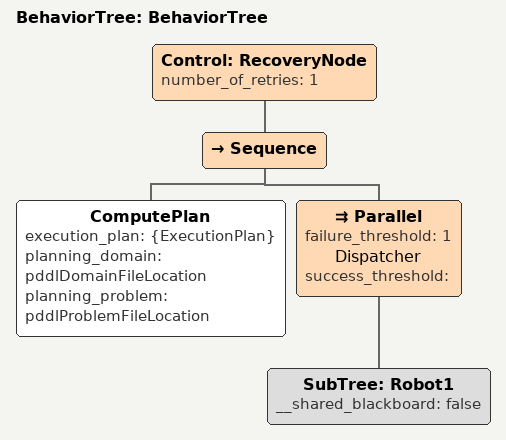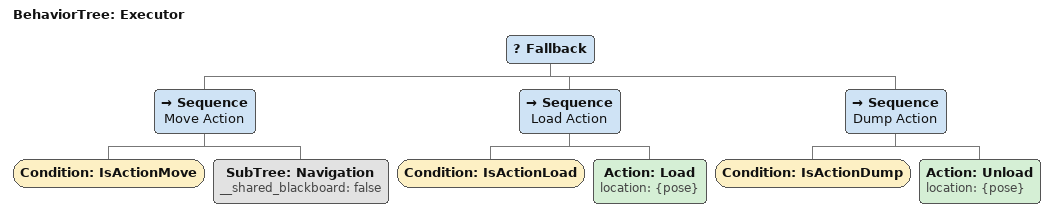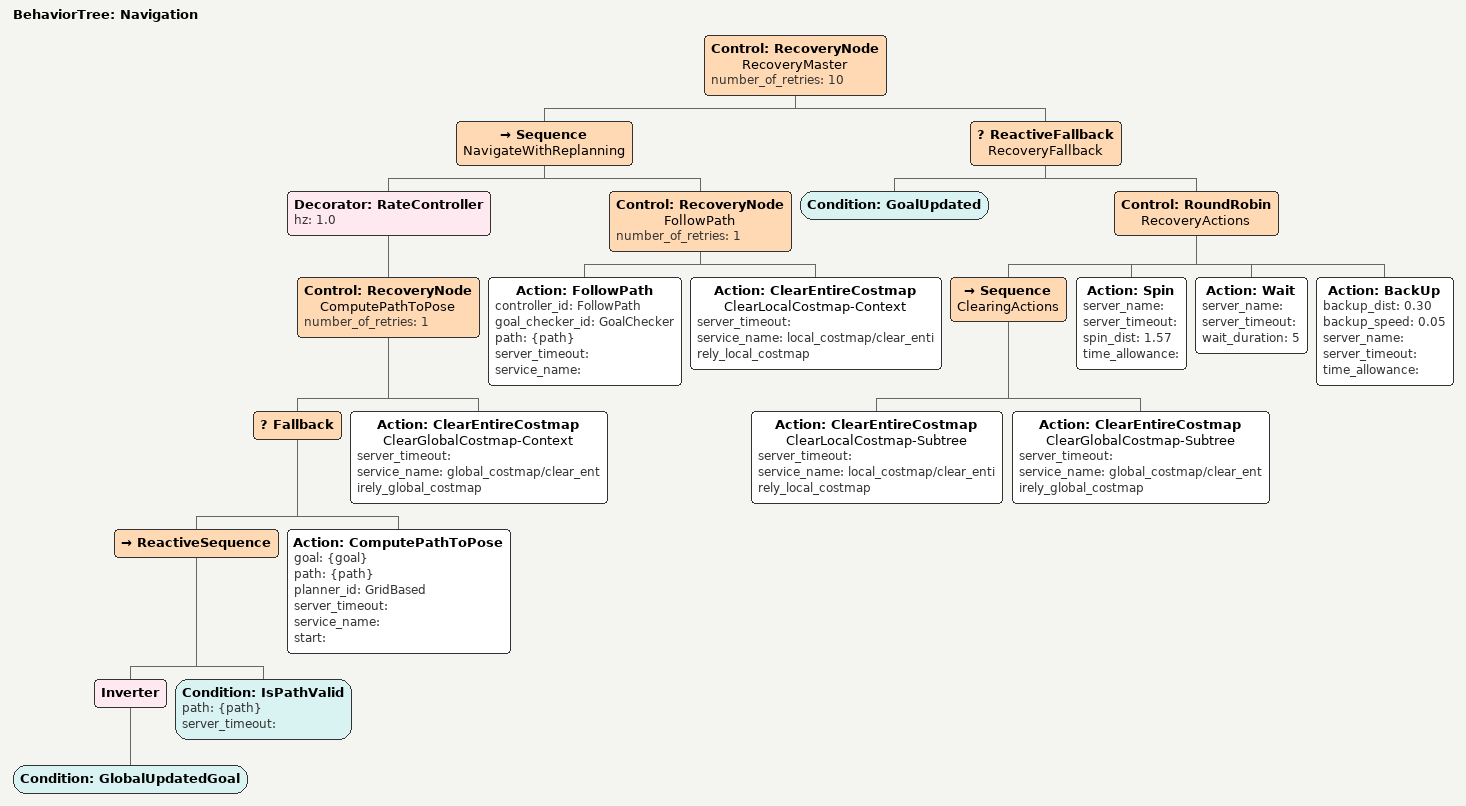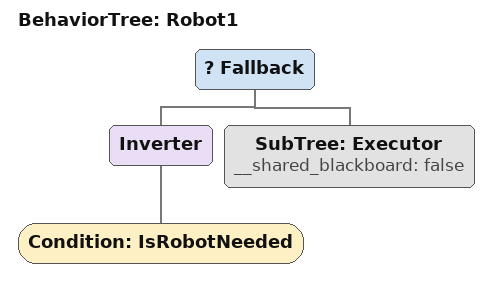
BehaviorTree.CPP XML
<?xml version="1.0"?>
<root main_tree_to_execute="BehaviorTree">
    <BehaviorTree ID="BehaviorTree">
        <Control ID="RecoveryNode" number_of_retries="1">
            <Sequence>
                <ComputePlan execution_plan="{ExecutionPlan}" planning_domain="pddlDomainFileLocation" planning_problem="pddlProblemFileLocation"/>
                <Parallel failure_threshold="1" name="Dispatcher" success_threshold="">
                    <SubTree ID="Robot1" __shared_blackboard="false"/>
                </Parallel>
            </Sequence>
        </Control>
    </BehaviorTree>
    <BehaviorTree ID="Executor">
        <Fallback>
            <Sequence name="Move Action">
                <Condition ID="IsActionMove"/>
                <SubTree ID="Navigation" __shared_blackboard="false"/>
            </Sequence>
            <Sequence name="Load Action">
                <Condition ID="IsActionLoad"/>
                <Action ID="Load" location="{pose}"/>
            </Sequence>
            <Sequence name="Dump Action">
                <Condition ID="IsActionDump"/>
                <Action ID="Unload" location="{pose}"/>
            </Sequence>
        </Fallback>
    </BehaviorTree>
    <BehaviorTree ID="Navigation">
        <Control ID="RecoveryNode" name="RecoveryMaster" number_of_retries="10">
            <Sequence name="NavigateWithReplanning">
                <Decorator ID="RateController" hz="1.0">
                    <Control ID="RecoveryNode" name="ComputePathToPose" number_of_retries="1">
                        <Fallback>
                            <ReactiveSequence>
                                <Inverter>
                                    <Condition ID="GlobalUpdatedGoal"/>
                                </Inverter>
                                <Condition ID="IsPathValid" path="{path}" server_timeout=""/>
                            </ReactiveSequence>
                            <Action ID="ComputePathToPose" goal="{goal}" path="{path}" planner_id="GridBased" server_timeout="" service_name="" start=""/>
                        </Fallback>
                        <Action ID="ClearEntireCostmap" name="ClearGlobalCostmap-Context" server_timeout="" service_name="global_costmap/clear_entirely_global_costmap"/>
                    </Control>
                </Decorator>
                <Control ID="RecoveryNode" name="FollowPath" number_of_retries="1">
                    <Action ID="FollowPath" controller_id="FollowPath" goal_checker_id="GoalChecker" path="{path}" server_timeout="" service_name=""/>
                    <Action ID="ClearEntireCostmap" name="ClearLocalCostmap-Context" server_timeout="" service_name="local_costmap/clear_entirely_local_costmap"/>
                </Control>
            </Sequence>
            <ReactiveFallback name="RecoveryFallback">
                <Condition ID="GoalUpdated"/>
                <Control ID="RoundRobin" name="RecoveryActions">
                    <Sequence name="ClearingActions">
                        <Action ID="ClearEntireCostmap" name="ClearLocalCostmap-Subtree" server_timeout="" service_name="local_costmap/clear_entirely_local_costmap"/>
                        <Action ID="ClearEntireCostmap" name="ClearGlobalCostmap-Subtree" server_timeout="" service_name="global_costmap/clear_entirely_global_costmap"/>
                    </Sequence>
                    <Action ID="Spin" server_name="" server_timeout="" spin_dist="1.57" time_allowance=""/>
                    <Action ID="Wait" server_name="" server_timeout="" wait_duration="5"/>
                    <Action ID="BackUp" backup_dist="0.30" backup_speed="0.05" server_name="" server_timeout="" time_allowance=""/>
                </Control>
            </ReactiveFallback>
        </Control>
    </BehaviorTree>
    <BehaviorTree ID="Robot1">
        <Fallback>
            <Inverter>
                <Condition ID="IsRobotNeeded"/>
            </Inverter>
            <SubTree ID="Executor" __shared_blackboard="false"/>
        </Fallback>
    </BehaviorTree>
</root>
